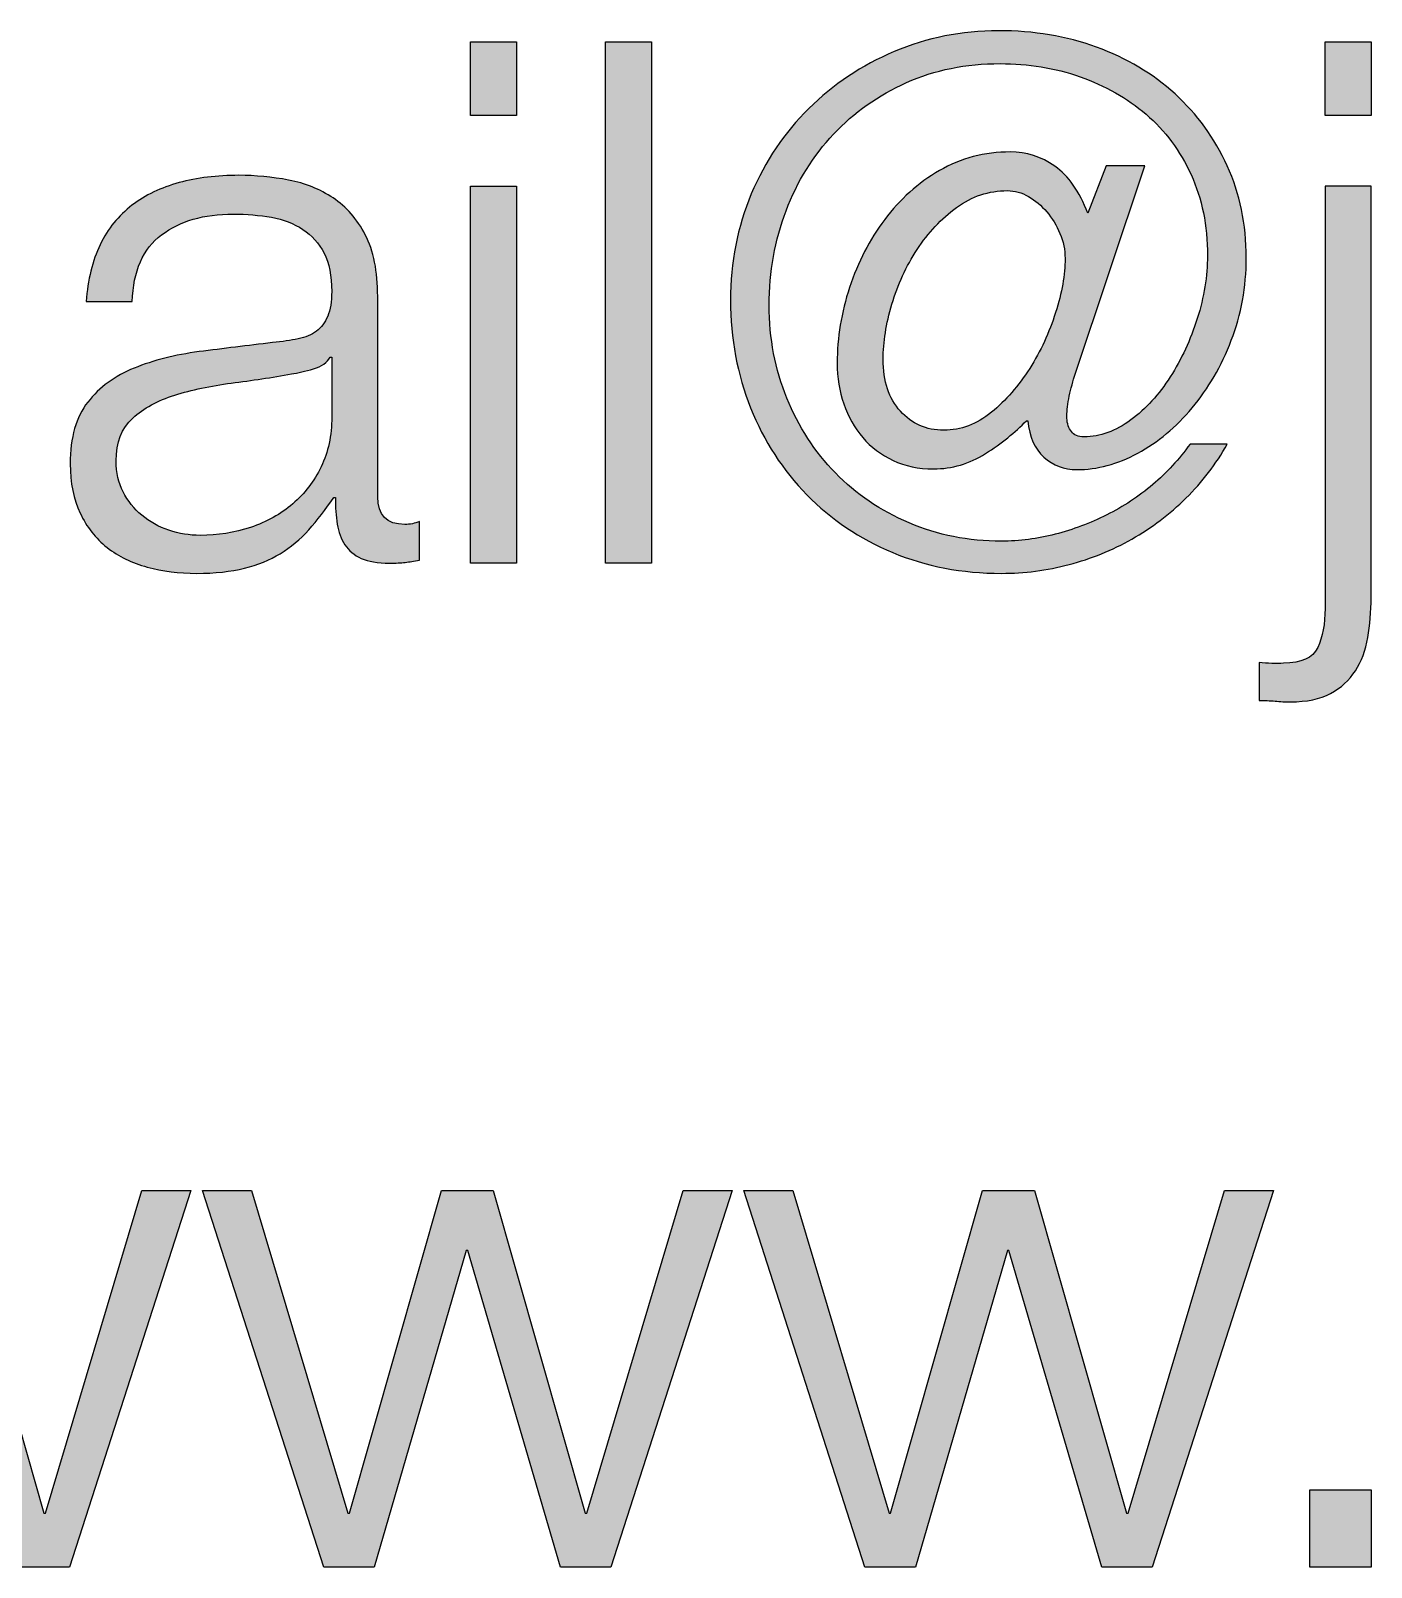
# Paper-space layout 'A3mask (portrait)' of a CAD drawing. Extents: x 0 to 277, y 0 to 394.
# Drawn here: x 214.539 to 218.026, y 21.523 to 25.521 of the extents above; entities that cross this region are included whole.
import ezdxf
from ezdxf.enums import TextEntityAlignment as Align

# ---------------------------------------------------------------- set-up
doc = ezdxf.new("R2010")
doc.units = 0
doc.layers.get('0').update_dxf_attribs({"linetype": 'CONTINUOUS'})
doc.layers.get('Defpoints').update_dxf_attribs({"linetype": 'CONTINUOUS'})
doc.layers.add('JPP_Mask', color=7, linetype='CONTINUOUS')
doc.styles.add('JPP', font='arial.ttf')

# ---------------------------------------------------------------- blocks, each defined once
blk = doc.blocks.new('A3mask (portrait)')
at = {"true_color": 0x004a91}
h = blk.add_hatch(color=154, dxfattribs=at)
edge = h.paths.add_edge_path(flags=16)
edge.add_spline(control_points=[(216.9471, 25.0611), (216.9072, 25.0319), (216.8731, 24.9955), (216.8446, 24.9516), (216.8161, 24.908), (216.7943, 24.8605), (216.779, 24.8092), (216.7639, 24.7579), (216.7562, 24.7102), (216.7562, 24.6659), (216.7562, 24.6088), (216.7711, 24.5638), (216.801, 24.5309), (216.8307, 24.4979), (216.8683, 24.4815), (216.914, 24.4815), (216.9583, 24.4815), (216.9996, 24.497), (217.0376, 24.5281), (217.0754, 24.5589), (217.1088, 24.597), (217.1373, 24.642), (217.1659, 24.687), (217.1881, 24.7355), (217.2046, 24.7874), (217.2211, 24.8394), (217.2294, 24.8862), (217.2294, 24.928), (217.2294, 24.9507), (217.225, 24.9727), (217.2162, 24.9936), (217.2071, 25.0145), (217.1958, 25.033), (217.1819, 25.0495), (217.1679, 25.066), (217.1522, 25.0794), (217.1343, 25.0894), (217.1167, 25.0996), (217.0984, 25.1047), (217.0793, 25.1047), (217.0311, 25.1047), (216.987, 25.0901), (216.9471, 25.0611)], knot_values=[0, 0, 0, 0, 1, 1, 1, 2, 2, 2, 3, 3, 3, 4, 4, 4, 5, 5, 5, 6, 6, 6, 7, 7, 7, 8, 8, 8, 9, 9, 9, 10, 10, 10, 11, 11, 11, 12, 12, 12, 13, 13, 13, 14, 14, 14, 14], degree=3, periodic=0)
edge = h.paths.add_edge_path()
edge.add_spline(control_points=[(217.2389, 24.5631), (217.2352, 24.5441), (217.2336, 24.5274), (217.2341, 24.5128), (217.2347, 24.4982), (217.2387, 24.4866), (217.2457, 24.4778), (217.2526, 24.4687), (217.2635, 24.4643), (217.2788, 24.4643), (217.3206, 24.4643), (217.3612, 24.4789), (217.4004, 24.5081), (217.4396, 24.5371), (217.4739, 24.5745), (217.5031, 24.6202), (217.5321, 24.6659), (217.5555, 24.7164), (217.5734, 24.7721), (217.591, 24.828), (217.5998, 24.8823), (217.5998, 24.9356), (217.5998, 25.014), (217.5857, 25.0843), (217.5572, 25.1465), (217.5286, 25.2086), (217.4897, 25.2608), (217.4403, 25.3033), (217.3908, 25.3457), (217.3336, 25.3784), (217.2684, 25.4011), (217.2032, 25.4239), (217.1339, 25.4352), (217.0603, 25.4352), (216.9717, 25.4352), (216.8905, 25.4188), (216.817, 25.3858), (216.7435, 25.3529), (216.6802, 25.3084), (216.6271, 25.252), (216.5739, 25.1956), (216.5327, 25.1291), (216.5037, 25.0525), (216.4744, 24.9757), (216.4598, 24.8939), (216.4598, 24.8064), (216.4598, 24.7201), (216.4751, 24.6399), (216.5055, 24.565), (216.5359, 24.4903), (216.5779, 24.4253), (216.6319, 24.3704), (216.6857, 24.3152), (216.7495, 24.2718), (216.8237, 24.2402), (216.8977, 24.2085), (216.978, 24.1927), (217.064, 24.1927), (217.1109, 24.1927), (217.1575, 24.1987), (217.2037, 24.2108), (217.2501, 24.2226), (217.2946, 24.2396), (217.3377, 24.2611), (217.3809, 24.2825), (217.4208, 24.3089), (217.4574, 24.34), (217.4941, 24.3708), (217.5265, 24.4061), (217.5544, 24.4453), (217.5544, 24.4453), (217.6513, 24.4453), (217.6513, 24.4453), (217.6221, 24.3933), (217.5864, 24.3465), (217.5439, 24.3047), (217.5015, 24.263), (217.4546, 24.2275), (217.4034, 24.1983), (217.3519, 24.1693), (217.2974, 24.147), (217.2399, 24.1319), (217.1821, 24.1166), (217.1236, 24.109), (217.064, 24.109), (216.9615, 24.109), (216.8671, 24.1271), (216.7811, 24.1632), (216.6948, 24.1992), (216.6203, 24.2493), (216.5577, 24.3133), (216.4951, 24.3773), (216.4461, 24.4527), (216.4113, 24.5395), (216.3766, 24.6262), (216.3592, 24.7197), (216.3592, 24.8196), (216.3592, 24.9185), (216.3772, 25.0105), (216.4132, 25.0961), (216.4494, 25.1817), (216.499, 25.2557), (216.5626, 25.3186), (216.6259, 25.3812), (216.6999, 25.4306), (216.7848, 25.4665), (216.8697, 25.5027), (216.9601, 25.5208), (217.0564, 25.5208), (217.1478, 25.5208), (217.2327, 25.5067), (217.3111, 25.4781), (217.3897, 25.4496), (217.4576, 25.409), (217.5154, 25.3564), (217.5729, 25.3039), (217.6184, 25.2416), (217.6513, 25.1692), (217.6843, 25.0971), (217.7007, 25.0173), (217.7007, 24.9298), (217.7007, 24.854), (217.6877, 24.7823), (217.6618, 24.7153), (217.6358, 24.648), (217.6019, 24.5893), (217.5599, 24.5395), (217.5182, 24.4894), (217.4711, 24.4502), (217.4185, 24.4216), (217.3658, 24.3931), (217.3129, 24.3789), (217.2598, 24.3789), (217.2269, 24.3789), (217.1983, 24.3896), (217.1742, 24.4112), (217.1503, 24.4328), (217.1364, 24.4643), (217.1325, 24.5061), (217.1325, 24.5061), (217.1288, 24.5061), (217.1288, 24.5061), (217.0995, 24.4757), (217.064, 24.4471), (217.0223, 24.4207), (216.9805, 24.394), (216.9355, 24.3808), (216.8873, 24.3808), (216.8481, 24.3808), (216.8131, 24.388), (216.782, 24.4026), (216.7509, 24.4172), (216.7247, 24.4372), (216.7031, 24.4625), (216.6816, 24.4877), (216.6651, 24.517), (216.6537, 24.5499), (216.6424, 24.5828), (216.6366, 24.6183), (216.6366, 24.6564), (216.6366, 24.7222), (216.6472, 24.7876), (216.6688, 24.8528), (216.6904, 24.9182), (216.7208, 24.9771), (216.7602, 25.0296), (216.7994, 25.0822), (216.8469, 25.1247), (216.9026, 25.1569), (216.9583, 25.1891), (217.0197, 25.2054), (217.087, 25.2054), (217.1288, 25.2054), (217.1673, 25.1931), (217.2027, 25.1683), (217.2382, 25.1437), (217.2668, 25.1029), (217.2883, 25.0458), (217.2883, 25.0458), (217.3359, 25.1692), (217.3359, 25.1692), (217.3359, 25.1692), (217.4365, 25.1692), (217.4365, 25.1692), (217.4365, 25.1692), (217.254, 24.622), (217.254, 24.622), (217.2477, 24.6018), (217.2426, 24.5821), (217.2389, 24.5631)], knot_values=[0, 0, 0, 0, 1, 1, 1, 2, 2, 2, 3, 3, 3, 4, 4, 4, 5, 5, 5, 6, 6, 6, 7, 7, 7, 8, 8, 8, 9, 9, 9, 10, 10, 10, 11, 11, 11, 12, 12, 12, 13, 13, 13, 14, 14, 14, 15, 15, 15, 16, 16, 16, 17, 17, 17, 18, 18, 18, 19, 19, 19, 20, 20, 20, 21, 21, 21, 22, 22, 22, 23, 23, 23, 24, 24, 24, 25, 25, 25, 26, 26, 26, 27, 27, 27, 28, 28, 28, 29, 29, 29, 30, 30, 30, 31, 31, 31, 32, 32, 32, 33, 33, 33, 34, 34, 34, 35, 35, 35, 36, 36, 36, 37, 37, 37, 38, 38, 38, 39, 39, 39, 40, 40, 40, 41, 41, 41, 42, 42, 42, 43, 43, 43, 44, 44, 44, 45, 45, 45, 46, 46, 46, 47, 47, 47, 48, 48, 48, 49, 49, 49, 50, 50, 50, 51, 51, 51, 52, 52, 52, 53, 53, 53, 54, 54, 54, 55, 55, 55, 56, 56, 56, 57, 57, 57, 58, 58, 58, 59, 59, 59, 60, 60, 60, 61, 61, 61, 62, 62, 62, 63, 63, 63, 63], degree=3, periodic=0)
for points in [[(215.8025, 25.4923), (215.6828, 25.4923), (215.6828, 25.3005), (215.8025, 25.3005)], [(216.1539, 25.4923), (216.0342, 25.4923), (216.0342, 24.1356), (216.1539, 24.1356)], [(218.0255, 25.4923), (217.9058, 25.4923), (217.9058, 25.3005), (218.0255, 25.3005)], [(215.8025, 25.1161), (215.6828, 25.1161), (215.6828, 24.1356), (215.8025, 24.1356)], [(214.2635, 22.3476), (214.2672, 22.3476), (214.5087, 21.523), (214.6397, 21.523), (214.9552, 22.5034), (214.8278, 22.5034), (214.5771, 21.6636), (214.5732, 21.6636), (214.3338, 22.5034), (214.1988, 22.5034), (213.9594, 21.6636), (213.9557, 21.6636), (213.7048, 22.5034), (213.5777, 22.5034), (213.8929, 21.523), (214.0242, 21.523)], [(216.3633, 22.5034), (216.236, 22.5034), (215.9853, 21.6636), (215.9813, 21.6636), (215.7419, 22.5034), (215.607, 22.5034), (215.3676, 21.6636), (215.3639, 21.6636), (215.1129, 22.5034), (214.9858, 22.5034), (215.301, 21.523), (215.4323, 21.523), (215.6717, 22.3476), (215.6754, 22.3476), (215.9168, 21.523), (216.0479, 21.523)], [(217.7712, 22.5034), (217.6439, 22.5034), (217.3932, 21.6636), (217.3892, 21.6636), (217.1499, 22.5034), (217.0149, 22.5034), (216.7755, 21.6636), (216.7718, 21.6636), (216.5208, 22.5034), (216.3937, 22.5034), (216.7089, 21.523), (216.8402, 21.523), (217.0796, 22.3476), (217.0833, 22.3476), (217.3247, 21.523), (217.4558, 21.523)], [(218.0259, 21.7243), (217.8663, 21.7243), (217.8663, 21.523), (218.0259, 21.523)]]:
    blk.add_hatch(color=154, dxfattribs=at).paths.add_polyline_path(points)
h = blk.add_hatch(color=154, dxfattribs=at)
edge = h.paths.add_edge_path()
edge.add_spline(control_points=[(215.4413, 24.3084), (215.4413, 24.3084), (215.4413, 24.8292), (215.4413, 24.8292), (215.4413, 24.895), (215.4307, 24.9486), (215.4091, 24.9897)], knot_values=[6, 6, 6, 6, 7, 7, 7, 8, 8, 8, 8], degree=3, periodic=0)
edge.add_spline(control_points=[(215.4091, 24.9897), (215.3875, 25.0309), (215.3597, 25.063), (215.3254, 25.0857)], knot_values=[5, 5, 5, 5, 6, 6, 6, 6], degree=3, periodic=0)
edge.add_spline(control_points=[(215.3254, 25.0857), (215.2913, 25.1084), (215.2525, 25.124), (215.2096, 25.1323)], knot_values=[4, 4, 4, 4, 5, 5, 5, 5], degree=3, periodic=0)
edge.add_spline(control_points=[(215.2096, 25.1323), (215.1665, 25.1404), (215.1233, 25.1446), (215.0802, 25.1446)], knot_values=[3, 3, 3, 3, 4, 4, 4, 4], degree=3, periodic=0)
edge.add_spline(control_points=[(215.0802, 25.1446), (215.0234, 25.1446), (214.9714, 25.1383), (214.9246, 25.1256), (214.8777, 25.1128), (214.8369, 25.0933), (214.8019, 25.0667)], knot_values=[1, 1, 1, 1, 2, 2, 2, 3, 3, 3, 3], degree=3, periodic=0)
edge.add_spline(control_points=[(214.8019, 25.0667), (214.7671, 25.04), (214.7395, 25.0059), (214.7193, 24.9641)], knot_values=[0, 0, 0, 0, 1, 1, 1, 1], degree=3, periodic=0)
edge.add_spline(control_points=[(214.7193, 24.9641), (214.6991, 24.9222), (214.6871, 24.8728), (214.6831, 24.8159)], knot_values=[41, 41, 41, 41, 42, 42, 42, 42], degree=3, periodic=0)
edge.add_spline(control_points=[(214.6831, 24.8159), (214.6831, 24.8159), (214.8028, 24.8159), (214.8028, 24.8159), (214.8054, 24.8957), (214.8309, 24.9537), (214.8789, 24.9897)], knot_values=[39, 39, 39, 39, 40, 40, 40, 41, 41, 41, 41], degree=3, periodic=0)
edge.add_spline(control_points=[(214.8789, 24.9897), (214.9271, 25.0258), (214.9891, 25.0439), (215.0651, 25.0439)], knot_values=[38, 38, 38, 38, 39, 39, 39, 39], degree=3, periodic=0)
edge.add_spline(control_points=[(215.0651, 25.0439), (215.1006, 25.0439), (215.1338, 25.0409), (215.1649, 25.0354)], knot_values=[37, 37, 37, 37, 38, 38, 38, 38], degree=3, periodic=0)
edge.add_spline(control_points=[(215.1649, 25.0354), (215.1959, 25.0296), (215.2231, 25.0191), (215.2465, 25.004)], knot_values=[36, 36, 36, 36, 37, 37, 37, 37], degree=3, periodic=0)
edge.add_spline(control_points=[(215.2465, 25.004), (215.2699, 24.9887), (215.2885, 24.9681), (215.3017, 24.9423)], knot_values=[35, 35, 35, 35, 36, 36, 36, 36], degree=3, periodic=0)
edge.add_spline(control_points=[(215.3017, 24.9423), (215.3149, 24.9164), (215.3217, 24.883), (215.3217, 24.8424)], knot_values=[34, 34, 34, 34, 35, 35, 35, 35], degree=3, periodic=0)
edge.add_spline(control_points=[(215.3217, 24.8424), (215.3217, 24.8159), (215.3182, 24.7944), (215.3112, 24.7779), (215.3043, 24.7614), (215.2943, 24.7484), (215.2818, 24.7389)], knot_values=[32, 32, 32, 32, 33, 33, 33, 34, 34, 34, 34], degree=3, periodic=0)
edge.add_spline(control_points=[(215.2818, 24.7389), (215.269, 24.7294), (215.2532, 24.7227), (215.2342, 24.719), (215.2152, 24.7153), (215.1932, 24.712), (215.1677, 24.7095)], knot_values=[30, 30, 30, 30, 31, 31, 31, 32, 32, 32, 32], degree=3, periodic=0)
edge.add_spline(control_points=[(215.1677, 24.7095), (215.1032, 24.7018), (215.0394, 24.6939), (214.9768, 24.6858)], knot_values=[29, 29, 29, 29, 30, 30, 30, 30], degree=3, periodic=0)
edge.add_spline(control_points=[(214.9768, 24.6858), (214.9141, 24.6775), (214.8578, 24.6633), (214.8077, 24.6429)], knot_values=[28, 28, 28, 28, 29, 29, 29, 29], degree=3, periodic=0)
edge.add_spline(control_points=[(214.8077, 24.6429), (214.7576, 24.6227), (214.7174, 24.5933), (214.6871, 24.5545)], knot_values=[27, 27, 27, 27, 28, 28, 28, 28], degree=3, periodic=0)
edge.add_spline(control_points=[(214.6871, 24.5545), (214.6567, 24.516), (214.6414, 24.4625), (214.6414, 24.394)], knot_values=[26, 26, 26, 26, 27, 27, 27, 27], degree=3, periodic=0)
edge.add_spline(control_points=[(214.6414, 24.394), (214.6414, 24.3446), (214.6499, 24.3019), (214.6671, 24.2658)], knot_values=[25, 25, 25, 25, 26, 26, 26, 26], degree=3, periodic=0)
edge.add_spline(control_points=[(214.6671, 24.2658), (214.684, 24.2298), (214.7075, 24.1999), (214.7374, 24.1765)], knot_values=[24, 24, 24, 24, 25, 25, 25, 25], degree=3, periodic=0)
edge.add_spline(control_points=[(214.7374, 24.1765), (214.7671, 24.153), (214.8019, 24.1359), (214.8418, 24.1252), (214.8817, 24.1145), (214.9246, 24.109), (214.97, 24.109)], knot_values=[22, 22, 22, 22, 23, 23, 23, 24, 24, 24, 24], degree=3, periodic=0)
edge.add_spline(control_points=[(214.97, 24.109), (215.0183, 24.109), (215.0598, 24.1136), (215.0946, 24.1224), (215.1294, 24.1312), (215.1605, 24.1438), (215.1876, 24.1602)], knot_values=[20, 20, 20, 20, 21, 21, 21, 22, 22, 22, 22], degree=3, periodic=0)
edge.add_spline(control_points=[(215.1876, 24.1602), (215.215, 24.1767), (215.2396, 24.1973), (215.2618, 24.2222)], knot_values=[19, 19, 19, 19, 20, 20, 20, 20], degree=3, periodic=0)
edge.add_spline(control_points=[(215.2618, 24.2222), (215.2839, 24.2467), (215.3059, 24.275), (215.3272, 24.3066)], knot_values=[18, 18, 18, 18, 19, 19, 19, 19], degree=3, periodic=0)
edge.add_spline(control_points=[(215.3312, 24.3066), (215.3312, 24.2813), (215.3328, 24.2581), (215.3358, 24.2372)], knot_values=[16, 16, 16, 16, 17, 17, 17, 17], degree=3, periodic=0)
edge.add_spline(control_points=[(215.3358, 24.2372), (215.3391, 24.2164), (215.3458, 24.1983), (215.3558, 24.1832)], knot_values=[15, 15, 15, 15, 16, 16, 16, 16], degree=3, periodic=0)
edge.add_spline(control_points=[(215.3558, 24.1832), (215.366, 24.1679), (215.3801, 24.1563), (215.3987, 24.1479)], knot_values=[14, 14, 14, 14, 15, 15, 15, 15], degree=3, periodic=0)
edge.add_spline(control_points=[(215.3987, 24.1479), (215.417, 24.1398), (215.4413, 24.1356), (215.4717, 24.1356)], knot_values=[13, 13, 13, 13, 14, 14, 14, 14], degree=3, periodic=0)
edge.add_spline(control_points=[(215.4717, 24.1356), (215.4882, 24.1356), (215.5019, 24.1363), (215.5126, 24.1375)], knot_values=[12, 12, 12, 12, 13, 13, 13, 13], degree=3, periodic=0)
edge.add_spline(control_points=[(215.5126, 24.1375), (215.5235, 24.1389), (215.5357, 24.1407), (215.5497, 24.1433)], knot_values=[11, 11, 11, 11, 12, 12, 12, 12], degree=3, periodic=0)
edge.add_spline(control_points=[(215.5497, 24.1433), (215.5497, 24.1433), (215.5497, 24.244), (215.5497, 24.244), (215.5383, 24.2389), (215.5255, 24.2363), (215.5116, 24.2363)], knot_values=[9, 9, 9, 9, 10, 10, 10, 11, 11, 11, 11], degree=3, periodic=0)
edge.add_spline(control_points=[(215.5116, 24.2363), (215.4648, 24.2363), (215.4413, 24.2604), (215.4413, 24.3084)], knot_values=[8, 8, 8, 8, 9, 9, 9, 9], degree=3, periodic=0)
edge = h.paths.add_edge_path(flags=16)
edge.add_spline(control_points=[(215.3177, 24.6714), (215.3177, 24.6714), (215.3217, 24.6714), (215.3217, 24.6714), (215.3217, 24.6714), (215.3217, 24.5156), (215.3217, 24.5156), (215.3217, 24.4676), (215.3124, 24.4244), (215.2941, 24.3864)], knot_values=[13, 13, 13, 13, 13.99998, 13.99998, 13.99998, 14.99998, 14.99998, 14.99998, 15.99998, 15.99998, 15.99998, 15.99998], degree=3, periodic=0)
edge.add_spline(control_points=[(215.2941, 24.3864), (215.2757, 24.3486), (215.2509, 24.3161), (215.2201, 24.2897)], knot_values=[12, 12, 12, 12, 13, 13, 13, 13], degree=3, periodic=0)
edge.add_spline(control_points=[(215.2201, 24.2897), (215.189, 24.263), (215.1526, 24.2426), (215.1108, 24.2286)], knot_values=[11, 11, 11, 11, 12, 12, 12, 12], degree=3, periodic=0)
edge.add_spline(control_points=[(215.1108, 24.2286), (215.0688, 24.2147), (215.0252, 24.2078), (214.9795, 24.2078)], knot_values=[10, 10, 10, 10, 11, 11, 11, 11], degree=3, periodic=0)
edge.add_spline(control_points=[(214.9795, 24.2078), (214.9517, 24.2078), (214.9246, 24.2122), (214.8979, 24.2212)], knot_values=[9, 9, 9, 9, 10, 10, 10, 10], degree=3, periodic=0)
edge.add_spline(control_points=[(214.8979, 24.2212), (214.8712, 24.23), (214.8478, 24.243), (214.8276, 24.2602)], knot_values=[8, 8, 8, 8, 9, 9, 9, 9], degree=3, periodic=0)
edge.add_spline(control_points=[(214.8276, 24.2602), (214.8074, 24.2771), (214.7912, 24.2975), (214.7791, 24.321), (214.7671, 24.3444), (214.761, 24.3713), (214.761, 24.4017)], knot_values=[6, 6, 6, 6, 7, 7, 7, 8, 8, 8, 8], degree=3, periodic=0)
edge.add_spline(control_points=[(214.761, 24.4017), (214.761, 24.4497), (214.7754, 24.4868), (214.804, 24.5128)], knot_values=[5, 5, 5, 5, 6, 6, 6, 6], degree=3, periodic=0)
edge.add_spline(control_points=[(214.804, 24.5128), (214.8323, 24.5388), (214.8687, 24.5587), (214.9132, 24.5726)], knot_values=[4, 4, 4, 4, 5, 5, 5, 5], degree=3, periodic=0)
edge.add_spline(control_points=[(214.9132, 24.5726), (214.9575, 24.5865), (215.0064, 24.597), (215.0603, 24.6039)], knot_values=[3, 3, 3, 3, 4, 4, 4, 4], degree=3, periodic=0)
edge.add_spline(control_points=[(215.0603, 24.6039), (215.1143, 24.6109), (215.1665, 24.6188), (215.2171, 24.6278)], knot_values=[2, 2, 2, 2, 3, 3, 3, 3], degree=3, periodic=0)
edge.add_spline(control_points=[(215.2171, 24.6278), (215.2335, 24.6304), (215.2525, 24.6348), (215.2741, 24.641), (215.2957, 24.6473), (215.3103, 24.6575), (215.3177, 24.6714)], knot_values=[0, 0, 0, 0, 1, 1, 1, 2, 2, 2, 2], degree=3, periodic=0)
h = blk.add_hatch(color=154, dxfattribs=at)
edge = h.paths.add_edge_path()
edge.add_spline(control_points=[(218.0255, 24.0463), (218.0255, 24.0463), (218.0255, 25.1161), (218.0255, 25.1161), (218.0255, 25.1161), (217.9955, 25.1161), (217.9656, 25.1161)], knot_values=[13.49999, 13.49999, 13.49999, 13.49999, 14.49999, 14.49999, 14.49999, 15, 15, 15, 15], degree=3, periodic=0)
edge.add_spline(control_points=[(217.9656, 25.1161), (217.9357, 25.1161), (217.9058, 25.1161), (217.9058, 25.1161), (217.9058, 25.1161), (217.9058, 25.1161), (217.9058, 25.1161)], knot_values=[12.999756, 12.999756, 12.999756, 12.999756, 13.499746, 13.499746, 13.499746, 13.49999, 13.49999, 13.49999, 13.49999], degree=3, periodic=0)
edge.add_spline(control_points=[(217.9058, 25.1161), (217.9058, 25.1161), (217.9058, 25.1161), (217.9058, 25.1161)], knot_values=[12.999634, 12.999634, 12.999634, 12.999634, 12.999756, 12.999756, 12.999756, 12.999756], degree=3, periodic=0)
edge.add_spline(control_points=[(217.9058, 25.1091), (217.9058, 25.1075), (217.9058, 25.1058), (217.9058, 25.1037)], knot_values=[12.937501, 12.937501, 12.937501, 12.937501, 12.953126, 12.953126, 12.953126, 12.953126], degree=3, periodic=0)
edge.add_spline(control_points=[(217.9058, 25.1037), (217.9058, 25.0997), (217.9058, 25.0948), (217.9058, 25.0889)], knot_values=[12.906252, 12.906252, 12.906252, 12.906252, 12.937501, 12.937501, 12.937501, 12.937501], degree=3, periodic=0)
edge.add_spline(control_points=[(217.9058, 25.0889), (217.9058, 25.0831), (217.9058, 25.0764), (217.9058, 25.0689)], knot_values=[12.875002, 12.875002, 12.875002, 12.875002, 12.906252, 12.906252, 12.906252, 12.906252], degree=3, periodic=0)
edge.add_spline(control_points=[(217.9058, 25.0689), (217.9058, 25.0539), (217.9058, 25.0356), (217.9058, 25.0147)], knot_values=[12.812504, 12.812504, 12.812504, 12.812504, 12.875002, 12.875002, 12.875002, 12.875002], degree=3, periodic=0)
edge.add_spline(control_points=[(217.9058, 25.0147), (217.9058, 24.9938), (217.9058, 24.9702), (217.9058, 24.9445)], knot_values=[12.750005, 12.750005, 12.750005, 12.750005, 12.812504, 12.812504, 12.812504, 12.812504], degree=3, periodic=0)
edge.add_spline(control_points=[(217.9058, 24.9445), (217.9058, 24.893), (217.9058, 24.8329), (217.9058, 24.7686)], knot_values=[12.625008, 12.625008, 12.625008, 12.625008, 12.750005, 12.750005, 12.750005, 12.750005], degree=3, periodic=0)
edge.add_spline(control_points=[(217.9058, 24.7686), (217.9058, 24.7042), (217.9058, 24.6356), (217.9058, 24.567)], knot_values=[12.50001, 12.50001, 12.50001, 12.50001, 12.625008, 12.625008, 12.625008, 12.625008], degree=3, periodic=0)
edge.add_spline(control_points=[(217.9058, 24.567), (217.9058, 24.4297), (217.9058, 24.2924), (217.9058, 24.1894)], knot_values=[12.250015, 12.250015, 12.250015, 12.250015, 12.50001, 12.50001, 12.50001, 12.50001], degree=3, periodic=0)
edge.add_spline(control_points=[(217.9058, 24.1894), (217.9058, 24.0865), (217.9058, 24.0178), (217.9058, 24.0178), (217.9058, 23.9772), (217.8993, 23.9434), (217.8867, 23.9162)], knot_values=[11, 11, 11, 11, 11.250015, 11.250015, 11.250015, 12.250015, 12.250015, 12.250015, 12.250015], degree=3, periodic=0)
edge.add_spline(control_points=[(217.8867, 23.9162), (217.874, 23.8888), (217.8443, 23.8754), (217.7975, 23.8754)], knot_values=[10, 10, 10, 10, 11, 11, 11, 11], degree=3, periodic=0)
edge.add_spline(control_points=[(217.7975, 23.8754), (217.7886, 23.874), (217.7784, 23.8738), (217.7671, 23.8745)], knot_values=[9, 9, 9, 9, 10, 10, 10, 10], degree=3, periodic=0)
edge.add_spline(control_points=[(217.7671, 23.8745), (217.7557, 23.8749), (217.7448, 23.8761), (217.7346, 23.8773)], knot_values=[8, 8, 8, 8, 9, 9, 9, 9], degree=3, periodic=0)
edge.add_spline(control_points=[(217.7346, 23.8773), (217.7346, 23.8773), (217.7346, 23.7784), (217.7346, 23.7784), (217.7487, 23.7784), (217.7622, 23.7777), (217.7756, 23.7766)], knot_values=[6, 6, 6, 6, 7, 7, 7, 8, 8, 8, 8], degree=3, periodic=0)
edge.add_spline(control_points=[(217.7756, 23.7766), (217.7889, 23.7752), (217.8026, 23.7747), (217.8165, 23.7747)], knot_values=[5, 5, 5, 5, 6, 6, 6, 6], degree=3, periodic=0)
edge.add_spline(control_points=[(217.8165, 23.7747), (217.8582, 23.7747), (217.8928, 23.7819), (217.9199, 23.7965)], knot_values=[4, 4, 4, 4, 5, 5, 5, 5], degree=3, periodic=0)
edge.add_spline(control_points=[(217.9199, 23.7965), (217.9473, 23.8111), (217.9686, 23.8306), (217.9846, 23.8554)], knot_values=[3, 3, 3, 3, 4, 4, 4, 4], degree=3, periodic=0)
edge.add_spline(control_points=[(217.9846, 23.8554), (218.0004, 23.88), (218.0111, 23.9088), (218.0169, 23.9417), (218.0227, 23.9747), (218.0255, 24.0097), (218.0255, 24.0463)], knot_values=[1, 1, 1, 1, 2, 2, 2, 3, 3, 3, 3], degree=3, periodic=0)
at = {"layer": 'Defpoints', "color": 154, "true_color": 0x004a91}
for points in [[(215.8025, 25.4923), (215.8025, 25.3005), (215.6828, 25.3005), (215.6828, 25.4923), (215.8025, 25.4923)], [(216.1539, 25.4923), (216.1539, 24.1356), (216.0342, 24.1356), (216.0342, 25.4923), (216.1539, 25.4923)], [(218.0255, 25.4923), (218.0255, 25.3005), (217.9058, 25.3005), (217.9058, 25.4923), (218.0255, 25.4923)], [(215.8025, 25.1161), (215.8025, 24.1356), (215.6828, 24.1356), (215.6828, 25.1161), (215.8025, 25.1161)], [(213.7048, 22.5034), (213.9557, 21.6636), (213.9594, 21.6636), (214.1988, 22.5034), (214.3338, 22.5034), (214.5732, 21.6636), (214.5771, 21.6636), (214.8278, 22.5034), (214.9552, 22.5034), (214.6397, 21.523), (214.5087, 21.523), (214.2672, 22.3476), (214.2635, 22.3476), (214.0242, 21.523), (213.8929, 21.523), (213.5777, 22.5034), (213.7048, 22.5034)], [(215.1129, 22.5034), (215.3639, 21.6636), (215.3676, 21.6636), (215.607, 22.5034), (215.7419, 22.5034), (215.9813, 21.6636), (215.9853, 21.6636), (216.236, 22.5034), (216.3633, 22.5034), (216.0479, 21.523), (215.9168, 21.523), (215.6754, 22.3476), (215.6717, 22.3476), (215.4323, 21.523), (215.301, 21.523), (214.9858, 22.5034), (215.1129, 22.5034)], [(216.5208, 22.5034), (216.7718, 21.6636), (216.7755, 21.6636), (217.0149, 22.5034), (217.1499, 22.5034), (217.3892, 21.6636), (217.3932, 21.6636), (217.6439, 22.5034), (217.7712, 22.5034), (217.4558, 21.523), (217.3247, 21.523), (217.0833, 22.3476), (217.0796, 22.3476), (216.8402, 21.523), (216.7089, 21.523), (216.3937, 22.5034), (216.5208, 22.5034)], [(217.8663, 21.7243), (218.0259, 21.7243), (218.0259, 21.523), (217.8663, 21.523), (217.8663, 21.7243)]]:
    blk.add_lwpolyline(points, dxfattribs=at)
for points, knots in [([(217.2389, 24.5631), (217.2352, 24.5441), (217.2336, 24.5274), (217.2341, 24.5128), (217.2347, 24.4982), (217.2387, 24.4866), (217.2457, 24.4778), (217.2526, 24.4687), (217.2635, 24.4643), (217.2788, 24.4643), (217.3206, 24.4643), (217.3612, 24.4789), (217.4004, 24.5081), (217.4396, 24.5371), (217.4739, 24.5745), (217.5031, 24.6202), (217.5321, 24.6659), (217.5555, 24.7164), (217.5734, 24.7721), (217.591, 24.828), (217.5998, 24.8823), (217.5998, 24.9356), (217.5998, 25.014), (217.5857, 25.0843), (217.5572, 25.1465), (217.5286, 25.2086), (217.4897, 25.2608), (217.4403, 25.3033), (217.3908, 25.3457), (217.3336, 25.3784), (217.2684, 25.4011), (217.2032, 25.4239), (217.1339, 25.4352), (217.0603, 25.4352), (216.9717, 25.4352), (216.8905, 25.4188), (216.817, 25.3858), (216.7435, 25.3529), (216.6802, 25.3084), (216.6271, 25.252), (216.5739, 25.1956), (216.5327, 25.1291), (216.5037, 25.0525), (216.4744, 24.9757), (216.4598, 24.8939), (216.4598, 24.8064), (216.4598, 24.7201), (216.4751, 24.6399), (216.5055, 24.565), (216.5359, 24.4903), (216.5779, 24.4253), (216.6319, 24.3704), (216.6857, 24.3152), (216.7495, 24.2718), (216.8237, 24.2402), (216.8977, 24.2085), (216.978, 24.1927), (217.064, 24.1927), (217.1109, 24.1927), (217.1575, 24.1987), (217.2037, 24.2108), (217.2501, 24.2226), (217.2946, 24.2396), (217.3377, 24.2611), (217.3809, 24.2825), (217.4208, 24.3089), (217.4574, 24.34), (217.4941, 24.3708), (217.5265, 24.4061), (217.5544, 24.4453), (217.5544, 24.4453), (217.6513, 24.4453), (217.6513, 24.4453), (217.6221, 24.3933), (217.5864, 24.3465), (217.5439, 24.3047), (217.5015, 24.263), (217.4546, 24.2275), (217.4034, 24.1983), (217.3519, 24.1693), (217.2974, 24.147), (217.2399, 24.1319), (217.1821, 24.1166), (217.1236, 24.109), (217.064, 24.109), (216.9615, 24.109), (216.8671, 24.1271), (216.7811, 24.1632), (216.6948, 24.1992), (216.6203, 24.2493), (216.5577, 24.3133), (216.4951, 24.3773), (216.4461, 24.4527), (216.4113, 24.5395), (216.3766, 24.6262), (216.3592, 24.7197), (216.3592, 24.8196), (216.3592, 24.9185), (216.3772, 25.0105), (216.4132, 25.0961), (216.4494, 25.1817), (216.499, 25.2557), (216.5626, 25.3186), (216.6259, 25.3812), (216.6999, 25.4306), (216.7848, 25.4665), (216.8697, 25.5027), (216.9601, 25.5208), (217.0564, 25.5208), (217.1478, 25.5208), (217.2327, 25.5067), (217.3111, 25.4781), (217.3897, 25.4496), (217.4576, 25.409), (217.5154, 25.3564), (217.5729, 25.3039), (217.6184, 25.2416), (217.6513, 25.1692), (217.6843, 25.0971), (217.7007, 25.0173), (217.7007, 24.9298), (217.7007, 24.854), (217.6877, 24.7823), (217.6618, 24.7153), (217.6358, 24.648), (217.6019, 24.5893), (217.5599, 24.5395), (217.5182, 24.4894), (217.4711, 24.4502), (217.4185, 24.4216), (217.3658, 24.3931), (217.3129, 24.3789), (217.2598, 24.3789), (217.2269, 24.3789), (217.1983, 24.3896), (217.1742, 24.4112), (217.1503, 24.4328), (217.1364, 24.4643), (217.1325, 24.5061), (217.1325, 24.5061), (217.1288, 24.5061), (217.1288, 24.5061), (217.0995, 24.4757), (217.064, 24.4471), (217.0223, 24.4207), (216.9805, 24.394), (216.9355, 24.3808), (216.8873, 24.3808), (216.8481, 24.3808), (216.8131, 24.388), (216.782, 24.4026), (216.7509, 24.4172), (216.7247, 24.4372), (216.7031, 24.4625), (216.6816, 24.4877), (216.6651, 24.517), (216.6537, 24.5499), (216.6424, 24.5828), (216.6366, 24.6183), (216.6366, 24.6564), (216.6366, 24.7222), (216.6472, 24.7876), (216.6688, 24.8528), (216.6904, 24.9182), (216.7208, 24.9771), (216.7602, 25.0296), (216.7994, 25.0822), (216.8469, 25.1247), (216.9026, 25.1569), (216.9583, 25.1891), (217.0197, 25.2054), (217.087, 25.2054), (217.1288, 25.2054), (217.1673, 25.1931), (217.2027, 25.1683), (217.2382, 25.1437), (217.2668, 25.1029), (217.2883, 25.0458), (217.2883, 25.0458), (217.3359, 25.1692), (217.3359, 25.1692), (217.3359, 25.1692), (217.4365, 25.1692), (217.4365, 25.1692), (217.4365, 25.1692), (217.254, 24.622), (217.254, 24.622), (217.2477, 24.6018), (217.2426, 24.5821), (217.2389, 24.5631)], [0, 0, 0, 0, 1, 1, 1, 2, 2, 2, 3, 3, 3, 4, 4, 4, 5, 5, 5, 6, 6, 6, 7, 7, 7, 8, 8, 8, 9, 9, 9, 10, 10, 10, 11, 11, 11, 12, 12, 12, 13, 13, 13, 14, 14, 14, 15, 15, 15, 16, 16, 16, 17, 17, 17, 18, 18, 18, 19, 19, 19, 20, 20, 20, 21, 21, 21, 22, 22, 22, 23, 23, 23, 24, 24, 24, 25, 25, 25, 26, 26, 26, 27, 27, 27, 28, 28, 28, 29, 29, 29, 30, 30, 30, 31, 31, 31, 32, 32, 32, 33, 33, 33, 34, 34, 34, 35, 35, 35, 36, 36, 36, 37, 37, 37, 38, 38, 38, 39, 39, 39, 40, 40, 40, 41, 41, 41, 42, 42, 42, 43, 43, 43, 44, 44, 44, 45, 45, 45, 46, 46, 46, 47, 47, 47, 48, 48, 48, 49, 49, 49, 50, 50, 50, 51, 51, 51, 52, 52, 52, 53, 53, 53, 54, 54, 54, 55, 55, 55, 56, 56, 56, 57, 57, 57, 58, 58, 58, 59, 59, 59, 60, 60, 60, 61, 61, 61, 62, 62, 62, 63, 63, 63, 63]), ([(214.7193, 24.9641), (214.7395, 25.0059), (214.7671, 25.04), (214.8019, 25.0667), (214.8369, 25.0933), (214.8777, 25.1128), (214.9246, 25.1256), (214.9714, 25.1383), (215.0234, 25.1446), (215.0802, 25.1446), (215.1233, 25.1446), (215.1665, 25.1404), (215.2096, 25.1323), (215.2525, 25.124), (215.2913, 25.1084), (215.3254, 25.0857), (215.3597, 25.063), (215.3875, 25.0309), (215.4091, 24.9897), (215.4307, 24.9486), (215.4413, 24.895), (215.4413, 24.8292), (215.4413, 24.8292), (215.4413, 24.3084), (215.4413, 24.3084), (215.4413, 24.2604), (215.4648, 24.2363), (215.5116, 24.2363), (215.5255, 24.2363), (215.5383, 24.2389), (215.5497, 24.244), (215.5497, 24.244), (215.5497, 24.1433), (215.5497, 24.1433), (215.5357, 24.1407), (215.5235, 24.1389), (215.5126, 24.1375), (215.5019, 24.1363), (215.4882, 24.1356), (215.4717, 24.1356), (215.4413, 24.1356), (215.417, 24.1398), (215.3987, 24.1479), (215.3801, 24.1563), (215.366, 24.1679), (215.3558, 24.1832), (215.3458, 24.1983), (215.3391, 24.2164), (215.3358, 24.2372), (215.3328, 24.2581), (215.3312, 24.2813), (215.3312, 24.3066), (215.3312, 24.3066), (215.3272, 24.3066), (215.3272, 24.3066), (215.3059, 24.275), (215.2839, 24.2467), (215.2618, 24.2222), (215.2396, 24.1973), (215.215, 24.1767), (215.1876, 24.1602), (215.1605, 24.1438), (215.1294, 24.1312), (215.0946, 24.1224), (215.0598, 24.1136), (215.0183, 24.109), (214.97, 24.109), (214.9246, 24.109), (214.8817, 24.1145), (214.8418, 24.1252), (214.8019, 24.1359), (214.7671, 24.153), (214.7374, 24.1765), (214.7075, 24.1999), (214.684, 24.2298), (214.6671, 24.2658), (214.6499, 24.3019), (214.6414, 24.3446), (214.6414, 24.394), (214.6414, 24.4625), (214.6567, 24.516), (214.6871, 24.5545), (214.7174, 24.5933), (214.7576, 24.6227), (214.8077, 24.6429), (214.8578, 24.6633), (214.9141, 24.6775), (214.9768, 24.6858), (215.0394, 24.6939), (215.1032, 24.7018), (215.1677, 24.7095), (215.1932, 24.712), (215.2152, 24.7153), (215.2342, 24.719), (215.2532, 24.7227), (215.269, 24.7294), (215.2818, 24.7389), (215.2943, 24.7484), (215.3043, 24.7614), (215.3112, 24.7779), (215.3182, 24.7944), (215.3217, 24.8159), (215.3217, 24.8424), (215.3217, 24.883), (215.3149, 24.9164), (215.3017, 24.9423), (215.2885, 24.9681), (215.2699, 24.9887), (215.2465, 25.004), (215.2231, 25.0191), (215.1959, 25.0296), (215.1649, 25.0354), (215.1338, 25.0409), (215.1006, 25.0439), (215.0651, 25.0439), (214.9891, 25.0439), (214.9271, 25.0258), (214.8789, 24.9897), (214.8309, 24.9537), (214.8054, 24.8957), (214.8028, 24.8159), (214.8028, 24.8159), (214.6831, 24.8159), (214.6831, 24.8159), (214.6871, 24.8728), (214.6991, 24.9222), (214.7193, 24.9641)], [0, 0, 0, 0, 1, 1, 1, 2, 2, 2, 3, 3, 3, 4, 4, 4, 5, 5, 5, 6, 6, 6, 7, 7, 7, 8, 8, 8, 9, 9, 9, 10, 10, 10, 11, 11, 11, 12, 12, 12, 13, 13, 13, 14, 14, 14, 15, 15, 15, 16, 16, 16, 17, 17, 17, 18, 18, 18, 19, 19, 19, 20, 20, 20, 21, 21, 21, 22, 22, 22, 23, 23, 23, 24, 24, 24, 25, 25, 25, 26, 26, 26, 27, 27, 27, 28, 28, 28, 29, 29, 29, 30, 30, 30, 31, 31, 31, 32, 32, 32, 33, 33, 33, 34, 34, 34, 35, 35, 35, 36, 36, 36, 37, 37, 37, 38, 38, 38, 39, 39, 39, 40, 40, 40, 41, 41, 41, 42, 42, 42, 42]), ([(218.0255, 25.1161), (218.0255, 25.1161), (218.0255, 24.0463), (218.0255, 24.0463), (218.0255, 24.0097), (218.0227, 23.9747), (218.0169, 23.9417), (218.0111, 23.9088), (218.0004, 23.88), (217.9846, 23.8554), (217.9686, 23.8306), (217.9473, 23.8111), (217.9199, 23.7965), (217.8928, 23.7819), (217.8582, 23.7747), (217.8165, 23.7747), (217.8026, 23.7747), (217.7889, 23.7752), (217.7756, 23.7766), (217.7622, 23.7777), (217.7487, 23.7784), (217.7346, 23.7784), (217.7346, 23.7784), (217.7346, 23.8773), (217.7346, 23.8773), (217.7448, 23.8761), (217.7557, 23.8749), (217.7671, 23.8745), (217.7784, 23.8738), (217.7886, 23.874), (217.7975, 23.8754), (217.8443, 23.8754), (217.874, 23.8888), (217.8867, 23.9162), (217.8993, 23.9434), (217.9058, 23.9772), (217.9058, 24.0178), (217.9058, 24.0178), (217.9058, 25.1161), (217.9058, 25.1161), (217.9058, 25.1161), (218.0255, 25.1161), (218.0255, 25.1161)], [0, 0, 0, 0, 1, 1, 1, 2, 2, 2, 3, 3, 3, 4, 4, 4, 5, 5, 5, 6, 6, 6, 7, 7, 7, 8, 8, 8, 9, 9, 9, 10, 10, 10, 11, 11, 11, 12, 12, 12, 13, 13, 13, 14, 14, 14, 14]), ([(216.9471, 25.0611), (216.9072, 25.0319), (216.8731, 24.9955), (216.8446, 24.9516), (216.8161, 24.908), (216.7943, 24.8605), (216.779, 24.8092), (216.7639, 24.7579), (216.7562, 24.7102), (216.7562, 24.6659), (216.7562, 24.6088), (216.7711, 24.5638), (216.801, 24.5309), (216.8307, 24.4979), (216.8683, 24.4815), (216.914, 24.4815), (216.9583, 24.4815), (216.9996, 24.497), (217.0376, 24.5281), (217.0754, 24.5589), (217.1088, 24.597), (217.1373, 24.642), (217.1659, 24.687), (217.1881, 24.7355), (217.2046, 24.7874), (217.2211, 24.8394), (217.2294, 24.8862), (217.2294, 24.928), (217.2294, 24.9507), (217.225, 24.9727), (217.2162, 24.9936), (217.2071, 25.0145), (217.1958, 25.033), (217.1819, 25.0495), (217.1679, 25.066), (217.1522, 25.0794), (217.1343, 25.0894), (217.1167, 25.0996), (217.0984, 25.1047), (217.0793, 25.1047), (217.0311, 25.1047), (216.987, 25.0901), (216.9471, 25.0611)], [0, 0, 0, 0, 1, 1, 1, 2, 2, 2, 3, 3, 3, 4, 4, 4, 5, 5, 5, 6, 6, 6, 7, 7, 7, 8, 8, 8, 9, 9, 9, 10, 10, 10, 11, 11, 11, 12, 12, 12, 13, 13, 13, 14, 14, 14, 14]), ([(215.3177, 24.6714), (215.3103, 24.6575), (215.2957, 24.6473), (215.2741, 24.641), (215.2525, 24.6348), (215.2335, 24.6304), (215.2171, 24.6278), (215.1665, 24.6188), (215.1143, 24.6109), (215.0603, 24.6039), (215.0064, 24.597), (214.9575, 24.5865), (214.9132, 24.5726), (214.8687, 24.5587), (214.8323, 24.5388), (214.804, 24.5128), (214.7754, 24.4868), (214.761, 24.4497), (214.761, 24.4017), (214.761, 24.3713), (214.7671, 24.3444), (214.7791, 24.321), (214.7912, 24.2975), (214.8074, 24.2771), (214.8276, 24.2602), (214.8478, 24.243), (214.8712, 24.23), (214.8979, 24.2212), (214.9246, 24.2122), (214.9517, 24.2078), (214.9795, 24.2078), (215.0252, 24.2078), (215.0688, 24.2147), (215.1108, 24.2286), (215.1526, 24.2426), (215.189, 24.263), (215.2201, 24.2897), (215.2509, 24.3161), (215.2757, 24.3486), (215.2941, 24.3864), (215.3124, 24.4244), (215.3217, 24.4676), (215.3217, 24.5156), (215.3217, 24.5156), (215.3217, 24.6714), (215.3217, 24.6714), (215.3217, 24.6714), (215.3177, 24.6714), (215.3177, 24.6714)], [0, 0, 0, 0, 1, 1, 1, 2, 2, 2, 3, 3, 3, 4, 4, 4, 5, 5, 5, 6, 6, 6, 7, 7, 7, 8, 8, 8, 9, 9, 9, 10, 10, 10, 11, 11, 11, 12, 12, 12, 13, 13, 13, 14, 14, 14, 15, 15, 15, 16, 16, 16, 16])]:
    blk.add_open_spline(points, degree=3, knots=knots, dxfattribs=at)
at = {"color": 7, "style": 'JPP'}
for tag, p in [('Client', (244.02, 56.35)), ('Project1', (244.02, 44.1)), ('Project2', (244.02, 40.425)), ('Project3', (244.02, 36.75)), ('Title1', (244.02, 28.175)), ('Title2', (244.02, 24.5)), ('Title3', (244.02, 20.825)), ('Status', (191.1, 3.675))]:
    blk.add_attdef(tag, text='', height=1.7, dxfattribs=at).set_placement(p, align=Align.MIDDLE_LEFT)
at = {"color": 2, "style": 'JPP'}
for tag, p in [('Scale', (204.575, 12.25)), ('Checked', (248.675, 12.25)), ('Drawn', (226.625, 12.25)), ('Date', (270.725, 12.25))]:
    blk.add_attdef(tag, text='', height=1, dxfattribs=at).set_placement(p, align=Align.MIDDLE_CENTER)
at = {"color": 6, "style": 'JPP'}
for tag, p in [('Ref', (235.2, 3.675)), ('DrgNo.', (255.78, 3.675))]:
    blk.add_attdef(tag, text='', height=2, dxfattribs=at).set_placement(p, align=Align.MIDDLE_LEFT)
blk.add_attdef('Rev', text='', height=2, dxfattribs=at).set_placement((272.5746, 3.675), align=Align.MIDDLE_CENTER)

psp = doc.layouts.new('A3mask (portrait)')

# ---------------------------------------------------------------- block references
at = {"layer": 'JPP_Mask'}
psp.add_blockref('A3mask (portrait)', (0, 0), dxfattribs=at)

doc.saveas('drawing.dxf')
